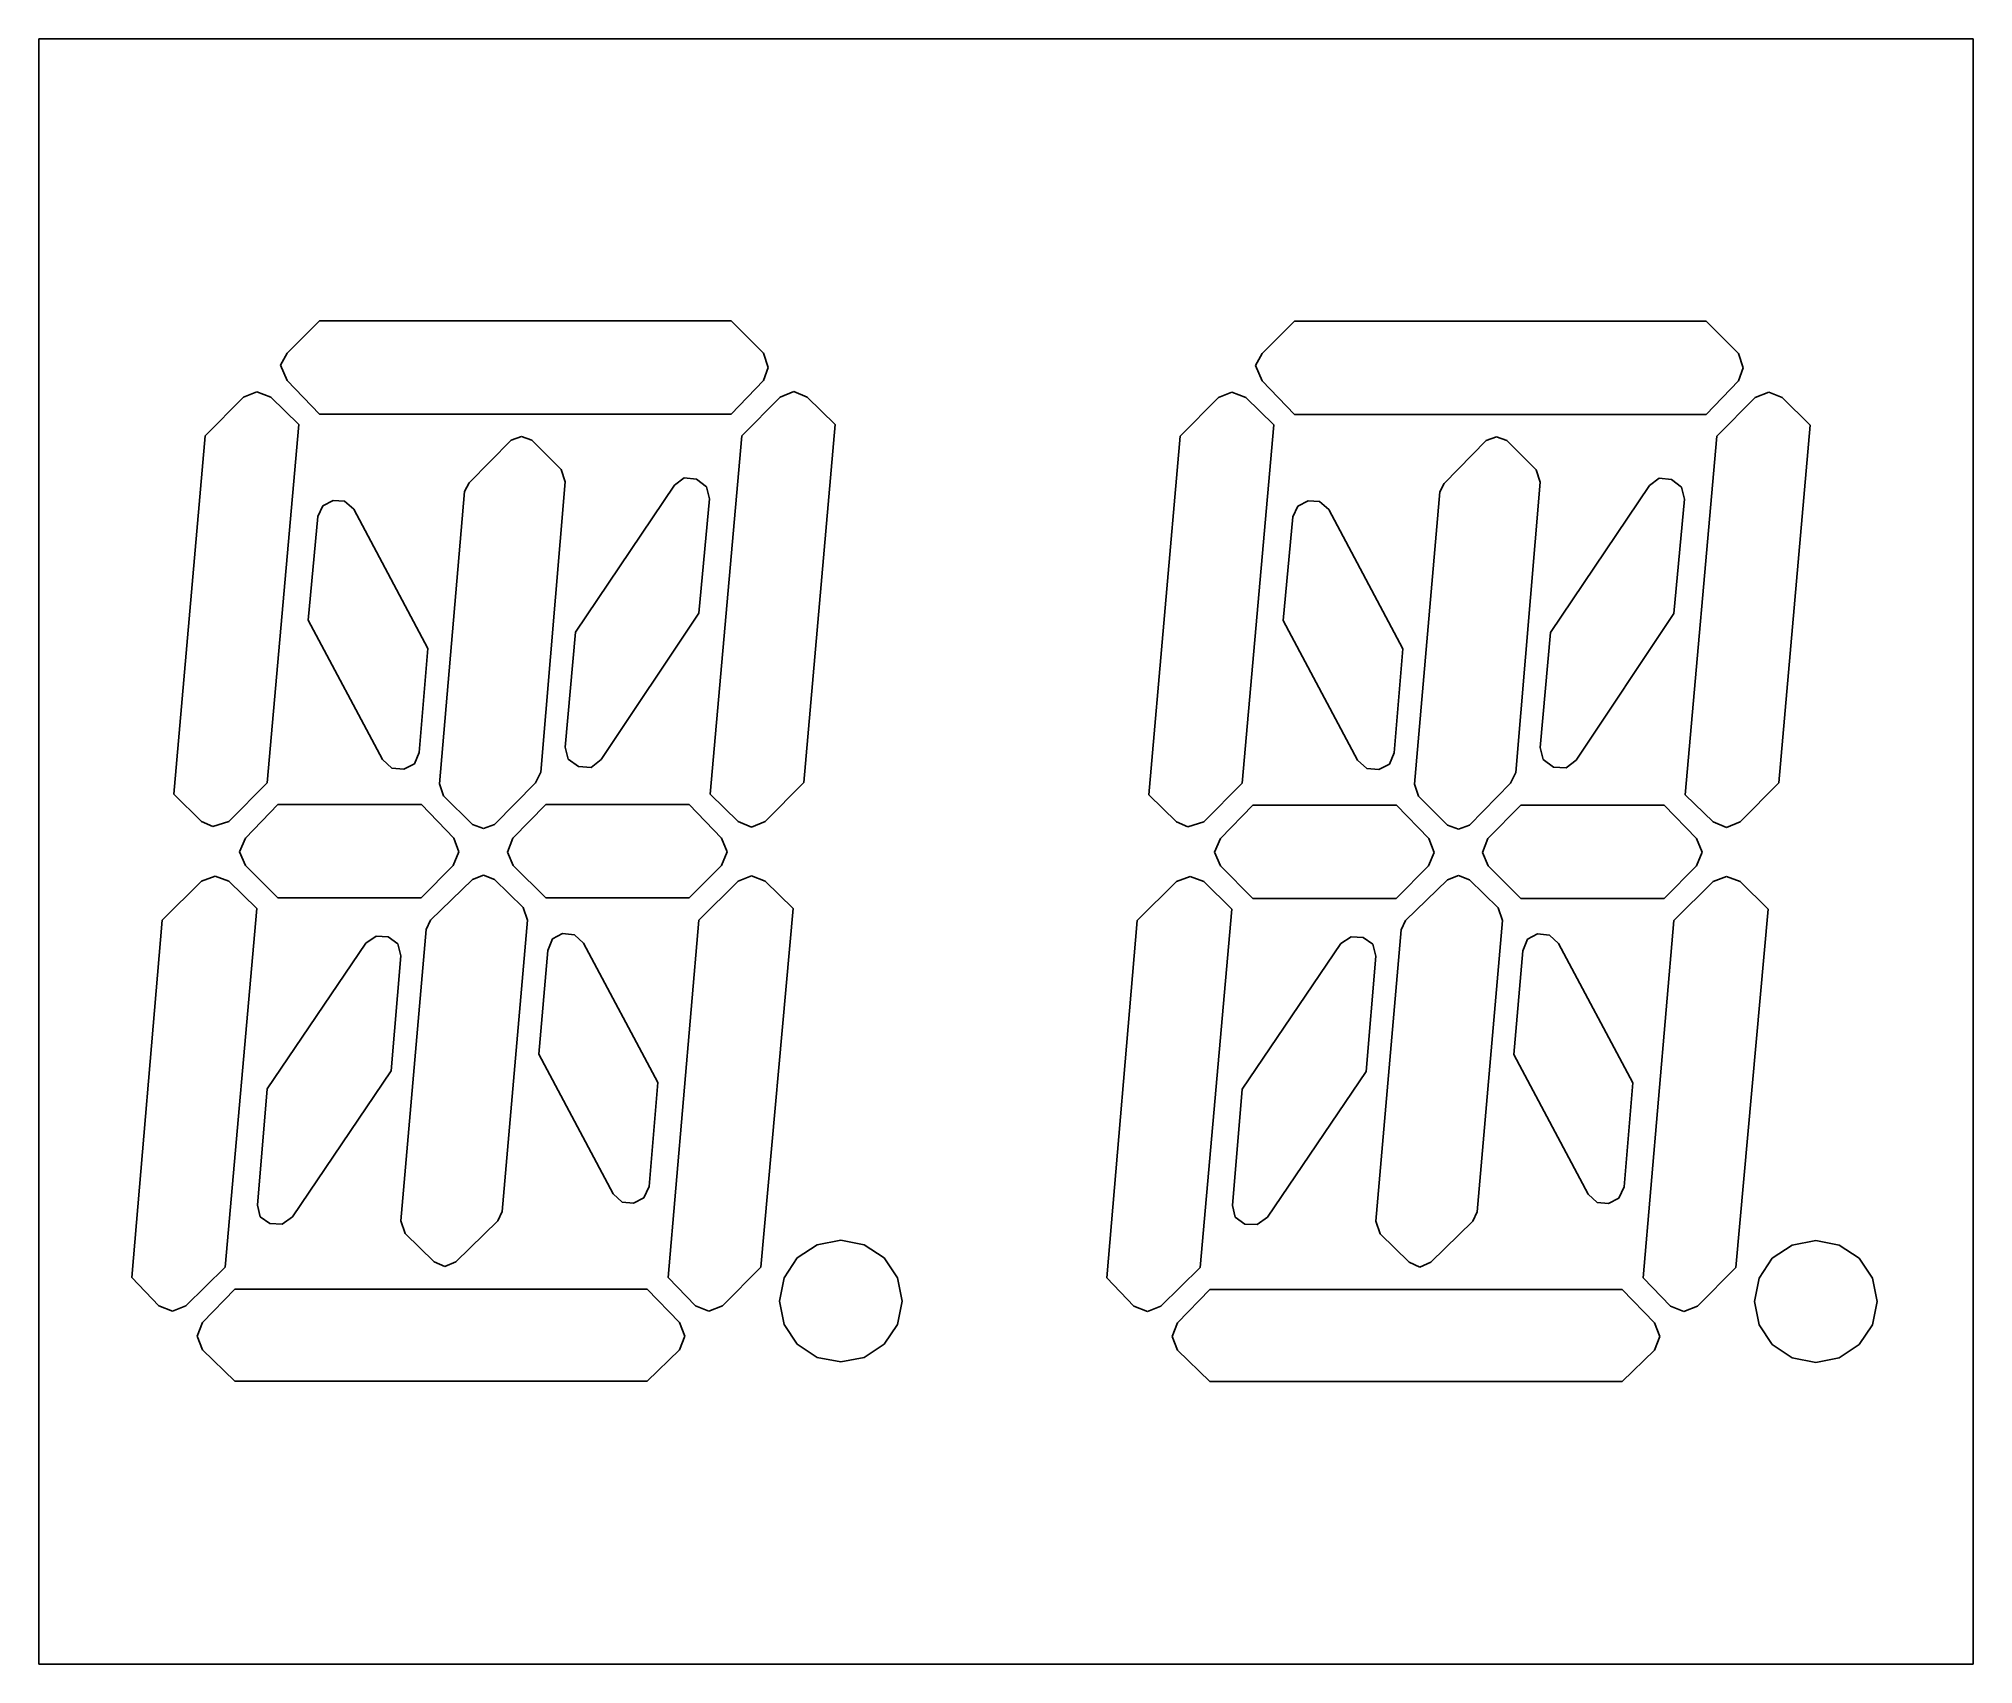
# Model space of a CAD drawing. Extents: x 54.4 to 95.1, y 198.2 to 232.4.
import ezdxf

# ---------------------------------------------------------------- set-up
doc = ezdxf.new("R2010")
doc.units = 0

msp = doc.modelspace()

# ---------------------------------------------------------------- linework, layer by layer
at = {"layer": 'Layer 1'}
for p, q in [((60.3019, 226.466), (59.622063, 225.78229)), ((68.957664, 226.465722), (60.3019, 226.466)), ((69.637384, 225.782033), (68.957664, 226.465722)), ((80.8071, 226.458), (80.127263, 225.77429)), ((89.462864, 226.457722), (80.8071, 226.458)), ((90.142584, 225.774033), (89.462864, 226.457722)), ((59.622063, 225.78229), (59.477667, 225.531412)), ((59.477667, 225.531412), (59.622045, 225.211275)), ((69.732631, 225.484686), (69.637384, 225.782033)), ((69.6375, 225.211), (69.732631, 225.484686)), ((80.127263, 225.77429), (79.982867, 225.523412)), ((79.982867, 225.523412), (80.127245, 225.203275)), ((90.237831, 225.476686), (90.142584, 225.774033)), ((90.1427, 225.203), (90.237831, 225.476686)), ((59.622045, 225.211275), (60.301899, 224.505026)), ((68.9577, 224.505), (69.637537, 225.211252)), ((69.637537, 225.211252), (69.6375, 225.211)), ((80.127245, 225.203275), (80.807099, 224.497026)), ((89.4629, 224.497), (90.142737, 225.203252)), ((90.142737, 225.203252), (90.1427, 225.203)), ((58.703043, 224.858357), (57.894598, 224.046875)), ((58.981727, 224.973735), (58.703043, 224.858357)), ((59.273071, 224.858315), (58.981727, 224.973735)), ((59.861157, 224.2873), (59.273071, 224.858315)), ((69.986465, 224.858071), (69.178027, 224.04656)), ((70.272753, 224.974663), (69.986465, 224.858071)), ((70.5565, 224.858), (70.272753, 224.974663)), ((71.14237, 224.281657), (70.5565, 224.858)), ((79.208243, 224.850357), (78.399798, 224.038875)), ((79.486927, 224.965735), (79.208243, 224.850357)), ((79.778271, 224.850315), (79.486927, 224.965735)), ((80.366357, 224.2793), (79.778271, 224.850315)), ((90.491665, 224.850071), (89.683227, 224.03856)), ((90.777953, 224.966663), (90.491665, 224.850071)), ((91.0617, 224.85), (90.777953, 224.966663)), ((91.64757, 224.273657), (91.0617, 224.85)), ((59.199369, 216.75144), (59.861157, 224.2873)), ((60.301899, 224.505026), (68.9577, 224.505)), ((70.481668, 216.756727), (71.14237, 224.281657)), ((79.704569, 216.74344), (80.366357, 224.2793)), ((80.807099, 224.497026), (89.4629, 224.497)), ((90.986868, 216.748727), (91.64757, 224.273657)), ((57.894598, 224.046875), (57.2328, 216.511)), ((64.326668, 223.957131), (63.444546, 223.055461)), ((64.546588, 224.03516), (64.326668, 223.957131)), ((64.767364, 223.95706), (64.546588, 224.03516)), ((65.382755, 223.341013), (64.767364, 223.95706)), ((69.178027, 224.04656), (68.516242, 216.5107)), ((78.399798, 224.038875), (77.738, 216.503)), ((84.831868, 223.949131), (83.949746, 223.047461)), ((85.051788, 224.02716), (84.831868, 223.949131)), ((85.272564, 223.94906), (85.051788, 224.02716)), ((85.887955, 223.333013), (85.272564, 223.94906)), ((89.683227, 224.03856), (89.021442, 216.5027)), ((63.444546, 223.055461), (63.352055, 222.875139)), ((64.95095, 216.977135), (65.466001, 223.077995)), ((65.466, 223.078), (65.382755, 223.341013)), ((65.466001, 223.077995), (65.466, 223.078)), ((67.7627, 223.01), (65.68635, 219.92196)), ((67.970183, 223.161014), (67.762696, 223.009997)), ((67.762696, 223.009997), (67.7627, 223.01)), ((68.230344, 223.134697), (67.970183, 223.161014)), ((68.440555, 222.974638), (68.230344, 223.134697)), ((68.49819, 222.724431), (68.440555, 222.974638)), ((83.949746, 223.047461), (83.857255, 222.867139)), ((85.45615, 216.969135), (85.971201, 223.069995)), ((85.9712, 223.07), (85.887955, 223.333013)), ((85.971201, 223.069995), (85.9712, 223.07)), ((88.2679, 223.002), (86.19155, 219.91396)), ((88.475383, 223.153014), (88.267896, 223.001997)), ((88.267896, 223.001997), (88.2679, 223.002)), ((88.735544, 223.126697), (88.475383, 223.153014)), ((88.945755, 222.966638), (88.735544, 223.126697)), ((89.00339, 222.716431), (88.945755, 222.966638)), ((60.372516, 222.575979), (60.265069, 222.348848)), ((60.584255, 222.690238), (60.372516, 222.575979)), ((60.824766, 222.673242), (60.584255, 222.690238)), ((61.018527, 222.50661), (60.824766, 222.673242)), ((63.352055, 222.875139), (62.819605, 216.729239)), ((68.277094, 220.320171), (68.49819, 222.724431)), ((80.877716, 222.567979), (80.770269, 222.340848)), ((81.089455, 222.682238), (80.877716, 222.567979)), ((81.329966, 222.665242), (81.089455, 222.682238)), ((81.523727, 222.49861), (81.329966, 222.665242)), ((83.857255, 222.867139), (83.324805, 216.721239)), ((88.782294, 220.312171), (89.00339, 222.716431)), ((60.265069, 222.348848), (60.062695, 220.169968)), ((62.580497, 219.57641), (61.018527, 222.50661)), ((80.770269, 222.340848), (80.567895, 220.161968)), ((83.085697, 219.56841), (81.523727, 222.49861)), ((60.062695, 220.169968), (61.624665, 217.239768)), ((66.219554, 217.239721), (68.277094, 220.320171)), ((80.567895, 220.161968), (82.129865, 217.231768)), ((86.724754, 217.231721), (88.782294, 220.312171)), ((65.68635, 219.92196), (65.466005, 217.50267)), ((86.19155, 219.91396), (85.971205, 217.49467)), ((62.397, 217.39), (62.580497, 219.57641)), ((82.9022, 217.382), (83.085697, 219.56841)), ((62.295331, 217.15267), (62.397, 217.390002)), ((62.397, 217.390002), (62.397, 217.39)), ((65.466005, 217.50267), (65.528369, 217.247689)), ((82.800531, 217.14467), (82.9022, 217.382002)), ((82.9022, 217.382002), (82.9022, 217.382)), ((85.971205, 217.49467), (86.033569, 217.239689)), ((61.624665, 217.239768), (61.822294, 217.060128)), ((61.822294, 217.060128), (62.074806, 217.036904)), ((62.074806, 217.036904), (62.295331, 217.15267)), ((64.841063, 216.751781), (64.95095, 216.977135)), ((65.528369, 217.247689), (65.747962, 217.09182)), ((65.747962, 217.09182), (66.014965, 217.075639)), ((66.014965, 217.075639), (66.219554, 217.239721)), ((82.129865, 217.231768), (82.327494, 217.052128)), ((82.327494, 217.052128), (82.580006, 217.028904)), ((82.580006, 217.028904), (82.800531, 217.14467)), ((85.346263, 216.743781), (85.45615, 216.969135)), ((86.033569, 217.239689), (86.253162, 217.08382)), ((86.253162, 217.08382), (86.520165, 217.067639)), ((86.520165, 217.067639), (86.724754, 217.231721)), ((57.2328, 216.511), (57.820886, 215.939985)), ((58.390942, 215.940092), (59.199369, 216.75144)), ((62.819605, 216.729239), (62.909962, 216.478556)), ((62.909962, 216.478556), (63.51749, 215.872721)), ((63.976975, 215.872756), (64.841063, 216.751781)), ((68.516242, 216.5107), (69.104328, 215.939685)), ((69.674384, 215.939639), (70.481668, 216.756727)), ((77.738, 216.503), (78.326086, 215.931985)), ((78.896142, 215.932092), (79.704569, 216.74344)), ((83.324805, 216.721239), (83.415162, 216.470556)), ((83.415162, 216.470556), (84.02269, 215.864721)), ((84.482175, 215.864756), (85.346263, 216.743781)), ((89.021442, 216.5027), (89.609528, 215.931685)), ((90.179584, 215.931639), (90.986868, 216.748727)), ((58.739863, 215.586725), (59.4197, 216.292977)), ((59.4197, 216.292977), (62.44286, 216.292977)), ((62.44286, 216.292977), (63.127149, 215.591117)), ((65.0614, 216.293), (64.362764, 215.586748)), ((68.075567, 216.293264), (65.0614, 216.293)), ((68.7554, 215.586955), (68.075567, 216.293264)), ((79.245063, 215.578725), (79.9249, 216.284977)), ((79.9249, 216.284977), (82.9481, 216.285)), ((82.9481, 216.285), (83.632389, 215.58314)), ((85.5666, 216.285), (84.867964, 215.578748)), ((88.580767, 216.285264), (85.5666, 216.285)), ((89.2606, 215.578955), (88.580767, 216.285264)), ((57.820886, 215.939985), (57.8209, 215.94)), ((57.8209, 215.94), (58.055411, 215.831696)), ((58.055411, 215.831696), (58.390942, 215.940092)), ((63.51749, 215.872721), (63.7464, 215.788802)), ((63.7464, 215.788802), (63.976975, 215.872756)), ((69.104328, 215.939685), (69.38743, 215.823486)), ((69.38743, 215.823486), (69.674384, 215.939639)), ((78.326086, 215.931985), (78.3261, 215.932)), ((78.3261, 215.932), (78.560611, 215.823696)), ((78.560611, 215.823696), (78.896142, 215.932092)), ((84.02269, 215.864721), (84.2516, 215.780802)), ((84.2516, 215.780802), (84.482175, 215.864756)), ((89.609528, 215.931685), (89.89263, 215.815486)), ((89.89263, 215.815486), (90.179584, 215.931639)), ((58.618849, 215.304162), (58.739863, 215.586725)), ((58.739962, 215.015699), (58.618849, 215.304162)), ((63.232945, 215.298466), (63.113673, 215.015713)), ((63.127149, 215.591117), (63.232945, 215.298466)), ((64.362764, 215.586748), (64.25477, 215.296319)), ((64.25477, 215.296319), (64.372324, 215.015697)), ((68.870269, 215.30352), (68.7554, 215.586955)), ((68.7554, 215.016), (68.870269, 215.30352)), ((79.124049, 215.296162), (79.245063, 215.578725)), ((79.245162, 215.007699), (79.124049, 215.296162)), ((83.738185, 215.290489), (83.618913, 215.007736)), ((83.632389, 215.58314), (83.738185, 215.290489)), ((84.867964, 215.578748), (84.75997, 215.288319)), ((84.75997, 215.288319), (84.877524, 215.007697)), ((89.375469, 215.295521), (89.2606, 215.578955)), ((89.2606, 215.008), (89.375469, 215.295521)), ((59.4197, 214.332), (58.739962, 215.015699)), ((63.113673, 215.015713), (62.43384, 214.331999)), ((64.372324, 215.015697), (65.061417, 214.332022)), ((68.0756, 214.332), (68.755433, 215.015714)), ((68.755433, 215.015714), (68.7554, 215.016)), ((79.9249, 214.324), (79.245162, 215.007699)), ((83.618913, 215.007736), (82.93908, 214.324022)), ((84.877524, 215.007697), (85.566617, 214.324022)), ((88.5808, 214.324), (89.260633, 215.007714)), ((89.260633, 215.007714), (89.2606, 215.008)), ((57.820847, 214.685291), (56.993627, 213.866436)), ((58.10554, 214.792025), (57.820847, 214.685291)), ((58.390899, 214.685386), (58.10554, 214.792025)), ((58.978985, 214.10686), (58.390899, 214.685386)), ((62.6354, 213.866), (63.517529, 214.722588)), ((63.517529, 214.722588), (63.749973, 214.809164)), ((63.749973, 214.809164), (63.977018, 214.722517)), ((63.977018, 214.722517), (64.583925, 214.128987)), ((69.10437, 214.685457), (68.277129, 213.866436)), ((69.387365, 214.79354), (69.10437, 214.685457)), ((69.674398, 214.685386), (69.387365, 214.79354)), ((70.262488, 214.10686), (69.674398, 214.685386)), ((78.326047, 214.677291), (77.498827, 213.858436)), ((78.61074, 214.784025), (78.326047, 214.677291)), ((78.896099, 214.677386), (78.61074, 214.784025)), ((79.484185, 214.09886), (78.896099, 214.677386)), ((83.1406, 213.858), (84.022729, 214.714588)), ((84.022729, 214.714588), (84.255174, 214.801164)), ((84.255174, 214.801164), (84.482218, 214.714517)), ((84.482218, 214.714517), (85.089125, 214.120987)), ((89.60957, 214.677457), (88.782329, 213.858436)), ((89.892565, 214.78554), (89.60957, 214.677457)), ((90.179598, 214.677386), (89.892565, 214.78554)), ((90.767688, 214.09886), (90.179598, 214.677386)), ((58.3172, 206.574), (58.978985, 214.10686)), ((62.43384, 214.331999), (59.4197, 214.332)), ((64.583925, 214.128987), (64.675654, 213.865999)), ((65.061417, 214.332022), (68.0756, 214.332)), ((69.5819, 206.574), (70.262488, 214.10686)), ((78.8224, 206.566), (79.484185, 214.09886)), ((82.93908, 214.324022), (79.9249, 214.324)), ((85.089125, 214.120987), (85.180854, 213.857999)), ((85.566617, 214.324022), (88.5808, 214.324)), ((90.0871, 206.566), (90.767688, 214.09886)), ((56.993627, 213.866436), (56.350642, 206.353866)), ((62.011214, 207.542791), (62.543622, 213.667641)), ((62.543622, 213.667641), (62.635401, 213.866008)), ((62.635401, 213.866008), (62.6354, 213.866)), ((64.675654, 213.865999), (64.142622, 207.741149)), ((68.277129, 213.866436), (67.634144, 206.353866)), ((77.498827, 213.858436), (76.855842, 206.345866)), ((82.516414, 207.534791), (83.048822, 213.659641)), ((83.048822, 213.659641), (83.140601, 213.858008)), ((83.140601, 213.858008), (83.1406, 213.858)), ((85.180854, 213.857999), (84.647822, 207.733149)), ((88.782329, 213.858436), (88.139344, 206.345866)), ((61.275769, 213.382057), (59.199399, 210.319597)), ((61.489745, 213.525548), (61.275769, 213.382057)), ((61.744059, 213.511446), (61.489745, 213.525548)), ((61.948095, 213.366524), (61.744059, 213.511446)), ((62.011235, 213.117555), (61.948095, 213.366524)), ((65.098329, 213.227127), (64.9148, 211.046)), ((65.197359, 213.473994), (65.098329, 213.227127)), ((65.412662, 213.587107), (65.197359, 213.473994)), ((65.659171, 213.558733), (65.412662, 213.587107)), ((65.851822, 213.381142), (65.659171, 213.558733)), ((67.413792, 210.450942), (65.851822, 213.381142)), ((81.780969, 213.374057), (79.704599, 210.311597)), ((81.994945, 213.517548), (81.780969, 213.374057)), ((82.249259, 213.503446), (81.994945, 213.517548)), ((82.453295, 213.358524), (82.249259, 213.503446)), ((82.516435, 213.109555), (82.453295, 213.358524)), ((85.603529, 213.220127), (85.42, 211.039)), ((85.702559, 213.466994), (85.603529, 213.220127)), ((85.917862, 213.580107), (85.702559, 213.466994)), ((86.164371, 213.551733), (85.917862, 213.580107)), ((86.357022, 213.374142), (86.164371, 213.551733)), ((87.918992, 210.443942), (86.357022, 213.374142)), ((61.808939, 210.694505), (62.011235, 213.117555)), ((82.314139, 210.686505), (82.516435, 213.109555)), ((64.9148, 211.046), (66.47676, 208.1158)), ((85.42, 211.039), (86.98196, 208.1088)), ((59.731839, 207.632055), (61.808939, 210.694505)), ((67.230299, 208.269762), (67.413792, 210.450942)), ((80.237039, 207.624055), (82.314139, 210.686505)), ((87.735499, 208.262762), (87.918992, 210.443942)), ((59.199399, 210.319597), (58.997106, 207.874017)), ((79.704599, 210.311597), (79.502306, 207.866017)), ((66.47676, 208.1158), (66.661403, 207.937937)), ((66.661403, 207.937937), (66.902043, 207.912794)), ((66.902043, 207.912794), (67.118426, 208.027645)), ((67.118426, 208.027645), (67.230299, 208.269762)), ((86.98196, 208.1088), (87.166603, 207.930937)), ((87.166603, 207.930937), (87.407243, 207.905794)), ((87.407243, 207.905794), (87.623626, 208.020645)), ((87.623626, 208.020645), (87.735499, 208.262762)), ((58.997106, 207.874017), (58.9971, 207.874)), ((58.9971, 207.874), (59.051836, 207.628831)), ((59.051836, 207.628831), (59.257801, 207.486156)), ((59.517099, 207.476916), (59.731839, 207.632055)), ((62.103067, 207.278286), (62.011214, 207.542791)), ((64.050717, 207.54279), (63.168595, 206.683983)), ((64.142622, 207.741149), (64.050717, 207.54279)), ((79.502306, 207.866017), (79.5023, 207.866)), ((79.5023, 207.866), (79.557036, 207.620831)), ((79.557036, 207.620831), (79.763001, 207.478156)), ((80.022299, 207.468916), (80.237039, 207.624055)), ((82.608267, 207.270286), (82.516414, 207.534791)), ((84.555917, 207.53479), (83.673795, 206.675983)), ((84.647822, 207.733149), (84.555917, 207.53479)), ((59.257801, 207.486156), (59.517099, 207.476916)), ((62.709099, 206.684019), (62.103067, 207.278286)), ((70.766521, 207.042647), (71.26016, 207.14017)), ((71.26016, 207.14017), (71.753799, 207.042647)), ((79.763001, 207.478156), (80.022299, 207.468916)), ((83.214299, 206.676019), (82.608267, 207.270286)), ((91.271721, 207.034647), (91.76536, 207.13217)), ((91.76536, 207.13217), (92.258999, 207.034647)), ((70.068411, 206.349283), (70.348035, 206.764924)), ((70.348035, 206.764924), (70.766521, 207.042647)), ((71.753799, 207.042647), (72.172285, 206.764924)), ((72.172285, 206.764924), (72.451909, 206.349283)), ((90.573611, 206.341283), (90.853235, 206.756924)), ((90.853235, 206.756924), (91.271721, 207.034647)), ((92.258999, 207.034647), (92.677485, 206.756924)), ((92.677485, 206.756924), (92.957109, 206.341283)), ((56.350642, 206.353866), (56.920684, 205.758809)), ((57.490003, 205.75877), (58.317202, 206.574006)), ((58.317202, 206.574006), (58.3172, 206.574)), ((62.931608, 206.581736), (62.709099, 206.684019)), ((63.168595, 206.683983), (62.931608, 206.581736)), ((67.634144, 206.353866), (68.204182, 205.758809)), ((68.773455, 205.758826), (69.5819, 206.574005)), ((69.5819, 206.574005), (69.5819, 206.574)), ((69.97022, 205.859), (70.068411, 206.349283)), ((72.451909, 206.349283), (72.5501, 205.859)), ((76.855842, 206.345866), (77.425884, 205.750809)), ((77.995203, 205.75077), (78.822402, 206.566006)), ((78.822402, 206.566006), (78.8224, 206.566)), ((83.436808, 206.573736), (83.214299, 206.676019)), ((83.673795, 206.675983), (83.436808, 206.573736)), ((88.139344, 206.345866), (88.709382, 205.750809)), ((89.278655, 205.750826), (90.0871, 206.566005)), ((90.0871, 206.566005), (90.0871, 206.566)), ((90.47542, 205.851), (90.573611, 206.341283)), ((92.957109, 206.341283), (93.0553, 205.851)), ((58.5195, 206.111), (57.838912, 205.40625)), ((67.1935, 206.111), (58.5195, 206.111)), ((67.873404, 205.406675), (67.1935, 206.111)), ((79.0247, 206.103), (78.344112, 205.39825)), ((87.6987, 206.103), (79.0247, 206.103)), ((88.378604, 205.398675), (87.6987, 206.103)), ((56.920684, 205.758809), (57.206267, 205.646202)), ((57.206267, 205.646202), (57.490003, 205.75877)), ((68.204182, 205.758809), (68.489813, 205.646179)), ((68.489813, 205.646179), (68.773455, 205.758826)), ((70.068411, 205.368717), (69.97022, 205.859)), ((72.5501, 205.859), (72.451909, 205.368717)), ((72.5501, 205.859), (72.5501, 205.859)), ((77.425884, 205.750809), (77.711467, 205.638202)), ((77.711467, 205.638202), (77.995203, 205.75077)), ((88.709382, 205.750809), (88.995013, 205.638179)), ((88.995013, 205.638179), (89.278655, 205.750826)), ((90.573611, 205.360717), (90.47542, 205.851)), ((93.0553, 205.851), (92.957109, 205.360717)), ((93.0553, 205.851), (93.0553, 205.851)), ((57.838912, 205.40625), (57.728626, 205.122373)), ((57.728626, 205.122373), (57.838859, 204.833749)), ((67.873333, 204.834171), (67.982618, 205.123676)), ((67.982618, 205.123676), (67.873404, 205.406675)), ((70.348035, 204.953076), (70.068411, 205.368717)), ((72.451909, 205.368717), (72.172285, 204.953076)), ((78.344112, 205.39825), (78.233826, 205.114373)), ((78.233826, 205.114373), (78.344059, 204.825749)), ((88.378533, 204.826171), (88.487818, 205.115676)), ((88.487818, 205.115676), (88.378604, 205.398675)), ((90.853235, 204.945076), (90.573611, 205.360717)), ((92.957109, 205.360717), (92.677485, 204.945076)), ((57.838859, 204.833749), (58.5195, 204.172564)), ((67.1935, 204.173), (67.873333, 204.834171)), ((70.766521, 204.675353), (70.348035, 204.953076)), ((71.26016, 204.57783), (70.766521, 204.675353)), ((71.753799, 204.675353), (71.26016, 204.57783)), ((72.172285, 204.953076), (71.753799, 204.675353)), ((78.344059, 204.825749), (79.0247, 204.164564)), ((87.6987, 204.165), (88.378533, 204.826171)), ((91.271721, 204.667353), (90.853235, 204.945076)), ((91.76536, 204.56983), (91.271721, 204.667353)), ((92.258999, 204.667353), (91.76536, 204.56983)), ((92.677485, 204.945076), (92.258999, 204.667353)), ((58.5195, 204.172564), (67.1935, 204.173)), ((79.0247, 204.164564), (87.6987, 204.165))]:
    msp.add_line(p, q, dxfattribs=at)
at = {"layer": 'Main'}
for p, q in [((54.3935, 198.223), (54.393518, 232.3936)), ((54.393518, 232.3936), (95.0802, 232.394)), ((95.0802, 232.394), (95.0802, 198.223)), ((95.0802, 198.223), (54.3935, 198.223))]:
    msp.add_line(p, q, dxfattribs=at)

doc.saveas('drawing.dxf')
